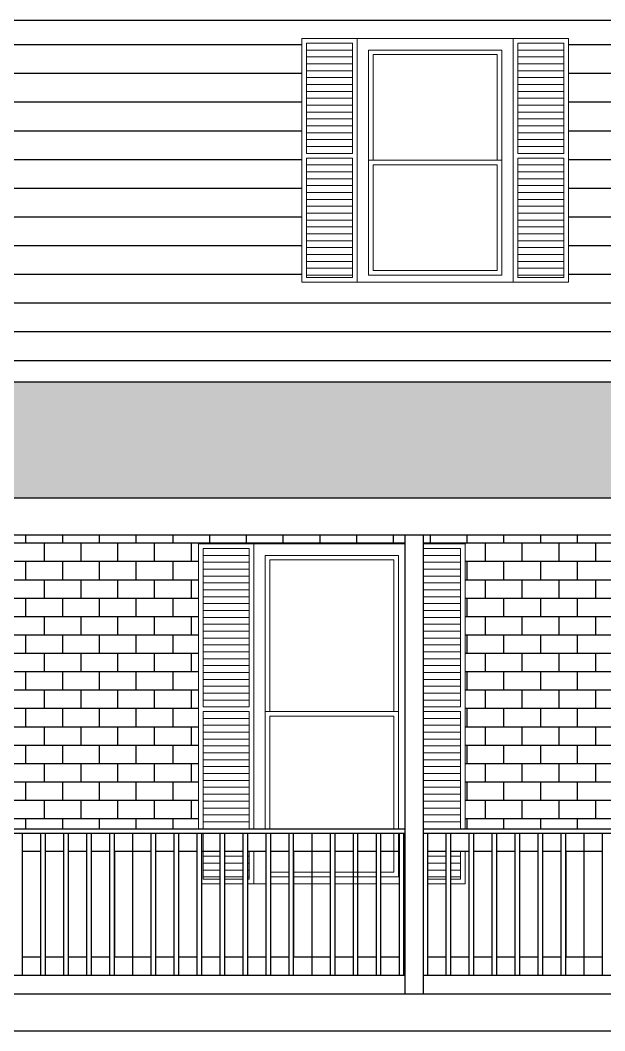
# Model space of a CAD drawing. Header units: inches. Extents: x -1842 to 12195, y -2228 to 2193.
# Drawn here: x 6619.3 to 6746.5, y 597.8 to 817.8 of the extents above; entities that cross this region are included whole.
import ezdxf

# ---------------------------------------------------------------- set-up
doc = ezdxf.new("R2010")
doc.units = ezdxf.units.IN
doc.header["$LTSCALE"] = 6
doc.header["$MEASUREMENT"] = 0
doc.linetypes.add('DASHED', pattern=[0.75, 0.5, -0.25])
doc.layers.add('A-GLAZ', color=151, linetype='Continuous', lineweight=13)
doc.layers.add('BUILT-INS', color=13, linetype='Continuous')
doc.layers.add('Title Block', color=7, linetype='Continuous')

msp = doc.modelspace()

# ---------------------------------------------------------------- hatches: boundary and pattern name
h = msp.add_hatch()
h.set_pattern_fill('AR-RSHKE', color=15, scale=0.6)
h.set_pattern_definition([(0, (-5370.341, -507), (15.3, 7.2), [3.6, -3, 4.2, -1.8, 5.4, -2.4]), (0, (-5366.741, -506.7), (15.3, 7.2), [3, -11.4, 2.4, -3.6]), (0, (-5359.541, -507.45), (15.3, 7.2), [1.8, -18.6]), (90, (-5370.341, -507), (-5.1, 7.2), [6.9, -21.9]), (90, (-5366.741, -507), (-5.1, 7.2), [6.75, -22.05]), (90, (-5363.741, -507), (-5.1, 7.2), [6.3, -22.5]), (90, (-5359.541, -507.45), (-5.1, 7.2), [6.9, -21.9]), (90, (-5357.741, -507.45), (-5.1, 7.2), [6.9, -21.9]), (90, (-5352.341, -507), (-5.1, 7.2), [6.6, -22.2])])
h.paths.add_polyline_path([(6802.9515449, 739.1093551), (6504.5515449, 739.1093551), (6504.5515449, 713.8021528), (6752.3371402, 713.8021528)])
h.paths.add_polyline_path([(6905.3515449, 739.1093551), (6802.9515449, 739.1093551), (6853.5659496, 713.8021528), (6905.3515449, 713.8021528), (6905.3515449, 726.7357772)])
at = {"layer": 'BUILT-INS'}
h = msp.add_hatch(dxfattribs=at)
h.set_pattern_fill('AR-B816', color=256, scale=0.5, style=0)
h.set_pattern_definition([(0, (-2411.5, 0), (0, 4), []), (90, (-2411.5, 0), (-4, 4), [4, -4])])
h.paths.add_polyline_path([(6899.3515449, 705.8021528), (6805.1515449, 705.8021528), (6805.1515449, 703.8021528), (6831.3515449, 703.8021528), (6831.3515449, 641.8021528), (6899.3515449, 641.8021528)])
h.paths.add_polyline_path([(6774.5515449, 703.8021528), (6793.3515449, 703.8021528), (6793.3515449, 641.8021528), (6795.3515449, 641.8021528), (6795.3515449, 703.8021528), (6801.1515449, 703.8021528), (6801.1515449, 705.8021528), (6706.9515449, 705.8021528), (6706.9515449, 703.8021528), (6716.0515449, 703.8021528), (6716.0515449, 641.8021528), (6774.5515449, 641.8021528)])
h.paths.add_polyline_path([(6658.0515449, 703.8021528), (6670.0515449, 703.8021528), (6702.9515449, 703.8021528), (6702.9515449, 705.8021528), (6608.7515449, 705.8021528), (6608.7515449, 703.8021528), (6616.5515449, 703.8021528), (6616.5515449, 641.8021528), (6658.0515449, 641.8021528)])
h.paths.add_polyline_path([(6558.5515449, 703.8021528), (6570.5515449, 703.8021528), (6604.5515449, 703.8021528), (6604.7515449, 703.8021528), (6604.7515449, 705.8021528), (6510.5515449, 705.8021528), (6510.5515449, 641.8021528), (6558.5515449, 641.8021528)])
h.paths.add_polyline_path([(6506.5515449, 705.8021528), (6504.5515449, 705.8021528), (6504.5515449, 605.8021528), (6506.5515449, 605.8021528)])
at = {"layer": 'Title Block', "linetype": 'DASHED'}
h = msp.add_hatch(dxfattribs=at)
h.set_pattern_fill('ANSI31', color=253, scale=50, angle=135)
h.set_pattern_definition([(180, (-2411.5, 0), (-4e-16, -6.25), [])])
h.paths.add_polyline_path([(6905.3515449, 817.8021528), (6887.3515449, 817.8021528), (6508.5515449, 817.8021528), (6508.5515449, 739.1093551), (6905.3515449, 739.1093551)])
h.paths.add_polyline_path([(6558.5515449, 813.8021528), (6616.5515449, 813.8021528), (6616.5515449, 760.8021528), (6558.5515449, 760.8021528)], flags=16)
h.paths.add_polyline_path([(6558.5515449, 813.8021528), (6570.5515449, 813.8021528), (6604.5515449, 813.8021528), (6616.5515449, 813.8021528), (6616.5515449, 760.8021528), (6604.5515449, 760.8021528), (6570.5515449, 760.8021528), (6558.5515449, 760.8021528)], flags=0)
h.paths.add_polyline_path([(6570.5515449, 760.8021528), (6570.5515449, 813.8021528), (6604.5515449, 813.8021528), (6604.5515449, 760.8021528)], flags=0)
h.paths.add_polyline_path([(6559.5515449, 787.8021528), (6569.5515449, 787.8021528), (6569.5515449, 761.8021528), (6559.5515449, 761.8021528)], flags=0)
h.paths.add_polyline_path([(6573.0515449, 787.3021528), (6573.0515449, 811.3021528), (6602.0515449, 811.3021528), (6602.0515449, 787.3021528), (6602.0515449, 762.3021528), (6573.0515449, 762.3021528)], flags=0)
h.paths.add_polyline_path([(6559.5515449, 788.8021528), (6559.5515449, 812.8021528), (6569.5515449, 812.8021528), (6569.5515449, 788.8021528)], flags=0)
h.paths.add_polyline_path([(6574.0515449, 763.3021528), (6574.0515449, 786.3021528), (6601.0515449, 786.3021528), (6601.0515449, 763.3021528)], flags=0)
h.paths.add_polyline_path([(6574.0515449, 787.3021528), (6574.0515449, 810.3021528), (6601.0515449, 810.3021528), (6601.0515449, 787.3021528)], flags=0)
h.paths.add_polyline_path([(6605.5515449, 787.8021528), (6615.5515449, 787.8021528), (6615.5515449, 761.8021528), (6605.5515449, 761.8021528)], flags=0)
h.paths.add_polyline_path([(6605.5515449, 788.8021528), (6605.5515449, 812.8021528), (6615.5515449, 812.8021528), (6615.5515449, 788.8021528)], flags=0)
h.paths.add_polyline_path([(6680.5515449, 813.8021528), (6738.5515449, 813.8021528), (6738.5515449, 760.8021528), (6680.5515449, 760.8021528)], flags=0)
h.paths.add_polyline_path([(6680.5515449, 813.8021528), (6692.5515449, 813.8021528), (6726.5515449, 813.8021528), (6738.5515449, 813.8021528), (6738.5515449, 760.8021528), (6726.5515449, 760.8021528), (6692.5515449, 760.8021528), (6680.5515449, 760.8021528)], flags=16)
h.paths.add_polyline_path([(6692.5515449, 760.8021528), (6692.5515449, 813.8021528), (6726.5515449, 813.8021528), (6726.5515449, 760.8021528)], flags=0)
h.paths.add_polyline_path([(6681.5515449, 787.8021528), (6691.5515449, 787.8021528), (6691.5515449, 761.8021528), (6681.5515449, 761.8021528)], flags=0)
h.paths.add_polyline_path([(6681.5515449, 788.8021528), (6681.5515449, 812.8021528), (6691.5515449, 812.8021528), (6691.5515449, 788.8021528)], flags=0)
h.paths.add_polyline_path([(6695.0515449, 787.3021528), (6695.0515449, 811.3021528), (6724.0515449, 811.3021528), (6724.0515449, 787.3021528), (6724.0515449, 762.3021528), (6695.0515449, 762.3021528)], flags=0)
h.paths.add_polyline_path([(6696.0515449, 763.3021528), (6696.0515449, 786.3021528), (6723.0515449, 786.3021528), (6723.0515449, 763.3021528)], flags=0)
h.paths.add_polyline_path([(6696.0515449, 787.3021528), (6696.0515449, 810.3021528), (6723.0515449, 810.3021528), (6723.0515449, 787.3021528)], flags=0)
h.paths.add_polyline_path([(6727.5515449, 787.8021528), (6737.5515449, 787.8021528), (6737.5515449, 761.8021528), (6727.5515449, 761.8021528)], flags=0)
h.paths.add_polyline_path([(6727.5515449, 788.8021528), (6727.5515449, 812.8021528), (6737.5515449, 812.8021528), (6737.5515449, 788.8021528)], flags=0)
h.paths.add_polyline_path([(6802.5515449, 813.8021528), (6860.5515449, 813.8021528), (6860.5515449, 760.8021528), (6802.5515449, 760.8021528)], flags=16)
h.paths.add_polyline_path([(6802.5515449, 813.8021528), (6814.5515449, 813.8021528), (6848.5515449, 813.8021528), (6860.5515449, 813.8021528), (6860.5515449, 760.8021528), (6848.5515449, 760.8021528), (6814.5515449, 760.8021528), (6802.5515449, 760.8021528)], flags=0)
h.paths.add_polyline_path([(6814.5515449, 760.8021528), (6814.5515449, 813.8021528), (6848.5515449, 813.8021528), (6848.5515449, 760.8021528)], flags=0)
h.paths.add_polyline_path([(6803.5515449, 787.8021528), (6813.5515449, 787.8021528), (6813.5515449, 761.8021528), (6803.5515449, 761.8021528)], flags=0)
h.paths.add_polyline_path([(6803.5515449, 788.8021528), (6803.5515449, 812.8021528), (6813.5515449, 812.8021528), (6813.5515449, 788.8021528)], flags=0)
h.paths.add_polyline_path([(6817.0515449, 787.3021528), (6817.0515449, 811.3021528), (6846.0515449, 811.3021528), (6846.0515449, 787.3021528), (6846.0515449, 762.3021528), (6817.0515449, 762.3021528)], flags=0)
h.paths.add_polyline_path([(6818.0515449, 763.3021528), (6818.0515449, 786.3021528), (6845.0515449, 786.3021528), (6845.0515449, 763.3021528)], flags=0)
h.paths.add_polyline_path([(6818.0515449, 787.3021528), (6818.0515449, 810.3021528), (6845.0515449, 810.3021528), (6845.0515449, 787.3021528)], flags=0)
h.paths.add_polyline_path([(6849.5515449, 787.8021528), (6859.5515449, 787.8021528), (6859.5515449, 761.8021528), (6849.5515449, 761.8021528)], flags=0)
h.paths.add_polyline_path([(6849.5515449, 788.8021528), (6849.5515449, 812.8021528), (6859.5515449, 812.8021528), (6859.5515449, 788.8021528)], flags=0)

# ---------------------------------------------------------------- linework, layer by layer
for p, q in [((6500.5515449, 817.8021528), (6905.3515449, 817.8021528)), ((6504.5515449, 739.1093551), (6905.3515449, 739.1093551)), ((6504.5515449, 713.8021528), (6752.3371402, 713.8021528)), ((6504.5515449, 705.8021528), (7157.3515449, 705.8021528)), ((6702.9515449, 705.8021528), (6702.9515449, 605.8021528)), ((6706.9515449, 705.8021528), (6706.9515449, 605.8021528)), ((6608.7515449, 641.8021528), (6702.9515449, 641.8021528)), ((6608.7515449, 640.8021528), (6702.9515449, 640.8021528)), ((6619.7515449, 609.8021528), (6619.7515449, 640.8021528)), ((6623.7515449, 609.8021528), (6623.7515449, 640.8021528)), ((6624.7515449, 609.8021528), (6624.7515449, 640.8021528)), ((6628.7515449, 609.8021528), (6628.7515449, 640.8021528)), ((6629.7515449, 609.8021528), (6629.7515449, 640.8021528)), ((6633.7515449, 609.8021528), (6633.7515449, 640.8021528)), ((6634.7515449, 609.8021528), (6634.7515449, 640.8021528)), ((6638.7515449, 609.8021528), (6638.7515449, 640.8021528)), ((6639.7515449, 609.8021528), (6639.7515449, 640.8021528)), ((6643.7515449, 609.8021528), (6643.7515449, 640.8021528)), ((6647.7515449, 609.8021528), (6647.7515449, 640.8021528)), ((6648.7515449, 609.8021528), (6648.7515449, 640.8021528)), ((6652.7515449, 609.8021528), (6652.7515449, 640.8021528)), ((6653.7515449, 609.8021528), (6653.7515449, 640.8021528)), ((6657.7515449, 609.8021528), (6657.7515449, 640.8021528)), ((6658.7515449, 609.8021528), (6658.7515449, 640.8021528)), ((6662.7515449, 609.8021528), (6662.7515449, 640.8021528)), ((6663.7515449, 609.8021528), (6663.7515449, 640.8021528)), ((6667.7515449, 609.8021528), (6667.7515449, 640.8021528)), ((6668.7515449, 609.8021528), (6668.7515449, 640.8021528)), ((6672.7515449, 609.8021528), (6672.7515449, 640.8021528)), ((6673.7515449, 609.8021528), (6673.7515449, 640.8021528)), ((6677.7515449, 609.8021528), (6677.7515449, 640.8021528)), ((6678.7515449, 609.8021528), (6678.7515449, 640.8021528)), ((6682.7515449, 609.8021528), (6682.7515449, 640.8021528)), ((6686.7515449, 609.8021528), (6686.7515449, 640.8021528)), ((6687.7515449, 609.8021528), (6687.7515449, 640.8021528)), ((6691.7515449, 609.8021528), (6691.7515449, 640.8021528)), ((6692.7515449, 609.8021528), (6692.7515449, 640.8021528)), ((6696.7515449, 609.8021528), (6696.7515449, 640.8021528)), ((6697.7515449, 609.8021528), (6697.7515449, 640.8021528)), ((6701.7515449, 609.8021528), (6701.7515449, 640.8021528)), ((6702.7515449, 609.8021528), (6702.7515449, 640.8021528)), ((6706.9515449, 641.8021528), (6801.1515449, 641.8021528)), ((6706.9515449, 640.8021528), (6801.1515449, 640.8021528)), ((6707.9515449, 609.8021528), (6707.9515449, 640.8021528)), ((6711.9515449, 609.8021528), (6711.9515449, 640.8021528)), ((6712.9515449, 609.8021528), (6712.9515449, 640.8021528)), ((6716.9515449, 609.8021528), (6716.9515449, 640.8021528)), ((6717.9515449, 609.8021528), (6717.9515449, 640.8021528)), ((6721.9515449, 609.8021528), (6721.9515449, 640.8021528)), ((6722.9515449, 609.8021528), (6722.9515449, 640.8021528)), ((6726.9515449, 609.8021528), (6726.9515449, 640.8021528)), ((6727.9515449, 609.8021528), (6727.9515449, 640.8021528)), ((6731.9515449, 609.8021528), (6731.9515449, 640.8021528)), ((6732.9515449, 609.8021528), (6732.9515449, 640.8021528)), ((6736.9515449, 609.8021528), (6736.9515449, 640.8021528)), ((6737.9515449, 609.8021528), (6737.9515449, 640.8021528)), ((6741.9515449, 609.8021528), (6741.9515449, 640.8021528)), ((6745.9515449, 609.8021528), (6745.9515449, 640.8021528)), ((6623.7515449, 636.8021528), (6619.7515449, 636.8021528)), ((6628.7515449, 636.8021528), (6624.7515449, 636.8021528)), ((6633.7515449, 636.8021528), (6629.7515449, 636.8021528)), ((6638.7515449, 636.8021528), (6634.7515449, 636.8021528)), ((6643.7515449, 636.8021528), (6639.7515449, 636.8021528)), ((6647.7515449, 636.8021528), (6643.7515449, 636.8021528)), ((6652.7515449, 636.8021528), (6648.7515449, 636.8021528)), ((6657.7515449, 636.8021528), (6653.7515449, 636.8021528)), ((6662.7515449, 636.8021528), (6658.7515449, 636.8021528)), ((6667.7515449, 636.8021528), (6663.7515449, 636.8021528)), ((6672.7515449, 636.8021528), (6668.7515449, 636.8021528)), ((6677.7515449, 636.8021528), (6673.7515449, 636.8021528)), ((6682.7515449, 636.8021528), (6678.7515449, 636.8021528)), ((6686.7515449, 636.8021528), (6682.7515449, 636.8021528)), ((6691.7515449, 636.8021528), (6687.7515449, 636.8021528)), ((6696.7515449, 636.8021528), (6692.7515449, 636.8021528)), ((6701.7515449, 636.8021528), (6697.7515449, 636.8021528)), ((6711.9515449, 636.8021528), (6707.9515449, 636.8021528)), ((6716.9515449, 636.8021528), (6712.9515449, 636.8021528)), ((6721.9515449, 636.8021528), (6717.9515449, 636.8021528)), ((6726.9515449, 636.8021528), (6722.9515449, 636.8021528)), ((6731.9515449, 636.8021528), (6727.9515449, 636.8021528)), ((6736.9515449, 636.8021528), (6732.9515449, 636.8021528)), ((6741.9515449, 636.8021528), (6737.9515449, 636.8021528)), ((6745.9515449, 636.8021528), (6741.9515449, 636.8021528)), ((6623.7515449, 613.8021528), (6619.7515449, 613.8021528)), ((6628.7515449, 613.8021528), (6624.7515449, 613.8021528)), ((6633.7515449, 613.8021528), (6629.7515449, 613.8021528)), ((6638.7515449, 613.8021528), (6634.7515449, 613.8021528)), ((6643.7515449, 613.8021528), (6639.7515449, 613.8021528)), ((6647.7515449, 613.8021528), (6643.7515449, 613.8021528)), ((6652.7515449, 613.8021528), (6648.7515449, 613.8021528)), ((6657.7515449, 613.8021528), (6653.7515449, 613.8021528)), ((6662.7515449, 613.8021528), (6658.7515449, 613.8021528)), ((6667.7515449, 613.8021528), (6663.7515449, 613.8021528)), ((6672.7515449, 613.8021528), (6668.7515449, 613.8021528)), ((6677.7515449, 613.8021528), (6673.7515449, 613.8021528)), ((6682.7515449, 613.8021528), (6678.7515449, 613.8021528)), ((6686.7515449, 613.8021528), (6682.7515449, 613.8021528)), ((6691.7515449, 613.8021528), (6687.7515449, 613.8021528)), ((6696.7515449, 613.8021528), (6692.7515449, 613.8021528)), ((6701.7515449, 613.8021528), (6697.7515449, 613.8021528)), ((6711.9515449, 613.8021528), (6707.9515449, 613.8021528)), ((6716.9515449, 613.8021528), (6712.9515449, 613.8021528)), ((6721.9515449, 613.8021528), (6717.9515449, 613.8021528)), ((6726.9515449, 613.8021528), (6722.9515449, 613.8021528)), ((6731.9515449, 613.8021528), (6727.9515449, 613.8021528)), ((6736.9515449, 613.8021528), (6732.9515449, 613.8021528)), ((6741.9515449, 613.8021528), (6737.9515449, 613.8021528)), ((6745.9515449, 613.8021528), (6741.9515449, 613.8021528)), ((6702.9515449, 609.8021528), (6608.7515449, 609.8021528)), ((6801.1515449, 609.8021528), (6706.9515449, 609.8021528)), ((6905.3515449, 605.8021528), (6504.5515449, 605.8021528)), ((6477.7779652, 597.8021528), (7183.9720414, 597.8021528))]:
    msp.add_line(p, q)
at = {"layer": 'A-GLAZ', "lineweight": 9}
for p, q in [((6680.5515449, 813.8021528), (6680.5515449, 760.8021528)), ((6680.5515449, 760.8021528), (6680.5515449, 813.8021528)), ((6692.5515449, 813.8021528), (6680.5515449, 813.8021528)), ((6680.5515449, 813.8021528), (6738.5515449, 813.8021528)), ((6680.5515449, 760.8021528), (6680.5515449, 813.8021528)), ((6691.5515449, 812.8021528), (6681.5515449, 812.8021528)), ((6681.5515449, 812.8021528), (6681.5515449, 788.8021528)), ((6691.5515449, 812.8021528), (6691.5515449, 788.8021528)), ((6726.5515449, 813.8021528), (6692.5515449, 813.8021528)), ((6692.5515449, 813.8021528), (6726.5515449, 813.8021528)), ((6692.5515449, 813.8021528), (6726.5515449, 813.8021528)), ((6692.5515449, 760.8021528), (6692.5515449, 813.8021528)), ((6726.5515449, 813.8021528), (6726.5515449, 760.8021528)), ((6726.5515449, 813.8021528), (6738.5515449, 813.8021528)), ((6727.5515449, 812.8021528), (6727.5515449, 788.8021528)), ((6727.5515449, 812.8021528), (6737.5515449, 812.8021528)), ((6737.5515449, 812.8021528), (6737.5515449, 788.8021528)), ((6738.5515449, 813.8021528), (6738.5515449, 760.8021528)), ((6738.5515449, 760.8021528), (6738.5515449, 813.8021528)), ((6738.5515449, 813.8021528), (6738.5515449, 760.8021528)), ((6691.5515449, 811.3021528), (6681.5515449, 811.3021528)), ((6691.5515449, 809.8021528), (6681.5515449, 809.8021528)), ((6724.0515449, 811.3021528), (6695.0515449, 811.3021528)), ((6695.0515449, 787.3021528), (6695.0515449, 811.3021528)), ((6696.0515449, 810.3021528), (6696.0515449, 787.3021528)), ((6696.0515449, 810.3021528), (6723.0515449, 810.3021528)), ((6723.0515449, 810.3021528), (6723.0515449, 787.3021528)), ((6724.0515449, 787.3021528), (6724.0515449, 811.3021528)), ((6727.5515449, 811.3021528), (6737.5515449, 811.3021528)), ((6727.5515449, 809.8021528), (6737.5515449, 809.8021528)), ((6691.5515449, 808.3021528), (6681.5515449, 808.3021528)), ((6727.5515449, 808.3021528), (6737.5515449, 808.3021528)), ((6691.5515449, 806.8021528), (6681.5515449, 806.8021528)), ((6691.5515449, 805.3021528), (6681.5515449, 805.3021528)), ((6727.5515449, 806.8021528), (6737.5515449, 806.8021528)), ((6727.5515449, 805.3021528), (6737.5515449, 805.3021528)), ((6691.5515449, 803.8021528), (6681.5515449, 803.8021528)), ((6727.5515449, 803.8021528), (6737.5515449, 803.8021528)), ((6691.5515449, 802.3021528), (6681.5515449, 802.3021528)), ((6691.5515449, 800.8021528), (6681.5515449, 800.8021528)), ((6727.5515449, 802.3021528), (6737.5515449, 802.3021528)), ((6727.5515449, 800.8021528), (6737.5515449, 800.8021528)), ((6691.5515449, 799.3021528), (6681.5515449, 799.3021528)), ((6727.5515449, 799.3021528), (6737.5515449, 799.3021528)), ((6691.5515449, 797.8021528), (6681.5515449, 797.8021528)), ((6727.5515449, 797.8021528), (6737.5515449, 797.8021528)), ((6691.5515449, 796.3021528), (6681.5515449, 796.3021528)), ((6691.5515449, 794.8021528), (6681.5515449, 794.8021528)), ((6727.5515449, 796.3021528), (6737.5515449, 796.3021528)), ((6727.5515449, 794.8021528), (6737.5515449, 794.8021528)), ((6691.5515449, 793.3021528), (6681.5515449, 793.3021528)), ((6727.5515449, 793.3021528), (6737.5515449, 793.3021528)), ((6691.5515449, 791.8021528), (6681.5515449, 791.8021528)), ((6691.5515449, 790.3021528), (6681.5515449, 790.3021528)), ((6727.5515449, 791.8021528), (6737.5515449, 791.8021528)), ((6727.5515449, 790.3021528), (6737.5515449, 790.3021528)), ((6681.5515449, 788.8021528), (6691.5515449, 788.8021528)), ((6681.5515449, 787.8021528), (6691.5515449, 787.8021528)), ((6681.5515449, 787.8021528), (6681.5515449, 761.8021528)), ((6691.5515449, 787.8021528), (6691.5515449, 761.8021528)), ((6737.5515449, 788.8021528), (6727.5515449, 788.8021528)), ((6727.5515449, 787.8021528), (6727.5515449, 761.8021528)), ((6737.5515449, 787.8021528), (6727.5515449, 787.8021528)), ((6737.5515449, 787.8021528), (6737.5515449, 761.8021528)), ((6691.5515449, 786.3021528), (6681.5515449, 786.3021528)), ((6695.0515449, 787.3021528), (6695.0515449, 762.3021528)), ((6695.0515449, 787.3021528), (6724.0515449, 787.3021528)), ((6696.0515449, 786.3021528), (6696.0515449, 763.3021528)), ((6696.0515449, 786.3021528), (6723.0515449, 786.3021528)), ((6723.0515449, 763.3021528), (6723.0515449, 786.3021528)), ((6724.0515449, 762.3021528), (6724.0515449, 787.3021528)), ((6727.5515449, 786.3021528), (6737.5515449, 786.3021528)), ((6691.5515449, 784.8021528), (6681.5515449, 784.8021528)), ((6691.5515449, 783.3021528), (6681.5515449, 783.3021528)), ((6727.5515449, 784.8021528), (6737.5515449, 784.8021528)), ((6727.5515449, 783.3021528), (6737.5515449, 783.3021528)), ((6691.5515449, 781.8021528), (6681.5515449, 781.8021528)), ((6727.5515449, 781.8021528), (6737.5515449, 781.8021528)), ((6691.5515449, 780.3021528), (6681.5515449, 780.3021528)), ((6691.5515449, 778.8021528), (6681.5515449, 778.8021528)), ((6727.5515449, 780.3021528), (6737.5515449, 780.3021528)), ((6727.5515449, 778.8021528), (6737.5515449, 778.8021528)), ((6691.5515449, 777.3021528), (6681.5515449, 777.3021528)), ((6727.5515449, 777.3021528), (6737.5515449, 777.3021528)), ((6691.5515449, 775.8021528), (6681.5515449, 775.8021528)), ((6727.5515449, 775.8021528), (6737.5515449, 775.8021528)), ((6691.5515449, 774.3021528), (6681.5515449, 774.3021528)), ((6691.5515449, 772.8021528), (6681.5515449, 772.8021528)), ((6727.5515449, 774.3021528), (6737.5515449, 774.3021528)), ((6727.5515449, 772.8021528), (6737.5515449, 772.8021528)), ((6691.5515449, 771.3021528), (6681.5515449, 771.3021528)), ((6727.5515449, 771.3021528), (6737.5515449, 771.3021528)), ((6691.5515449, 769.8021528), (6681.5515449, 769.8021528)), ((6691.5515449, 768.3021528), (6681.5515449, 768.3021528)), ((6727.5515449, 769.8021528), (6737.5515449, 769.8021528)), ((6727.5515449, 768.3021528), (6737.5515449, 768.3021528)), ((6691.5515449, 766.8021528), (6681.5515449, 766.8021528)), ((6727.5515449, 766.8021528), (6737.5515449, 766.8021528)), ((6691.5515449, 765.3021528), (6681.5515449, 765.3021528)), ((6691.5515449, 763.8021528), (6681.5515449, 763.8021528)), ((6727.5515449, 765.3021528), (6737.5515449, 765.3021528)), ((6727.5515449, 763.8021528), (6737.5515449, 763.8021528)), ((6691.5515449, 762.3021528), (6681.5515449, 762.3021528)), ((6691.5515449, 761.8021528), (6681.5515449, 761.8021528)), ((6695.0515449, 762.3021528), (6724.0515449, 762.3021528)), ((6696.0515449, 763.3021528), (6723.0515449, 763.3021528)), ((6727.5515449, 762.3021528), (6737.5515449, 762.3021528)), ((6727.5515449, 761.8021528), (6737.5515449, 761.8021528)), ((6692.5515449, 760.8021528), (6680.5515449, 760.8021528)), ((6692.5515449, 760.8021528), (6680.5515449, 760.8021528)), ((6738.5515449, 760.8021528), (6680.5515449, 760.8021528)), ((6692.5515449, 760.8021528), (6726.5515449, 760.8021528)), ((6726.5515449, 760.8021528), (6692.5515449, 760.8021528)), ((6692.5515449, 760.8021528), (6726.5515449, 760.8021528)), ((6726.5515449, 760.8021528), (6692.5515449, 760.8021528)), ((6726.5515449, 760.8021528), (6738.5515449, 760.8021528)), ((6726.5515449, 760.8021528), (6738.5515449, 760.8021528)), ((6658.0515449, 703.8021528), (6658.0515449, 641.8021528)), ((6658.0515449, 641.8021528), (6658.0515449, 703.8021528)), ((6670.0515449, 703.8021528), (6658.0515449, 703.8021528)), ((6669.0515449, 702.8021528), (6659.0515449, 702.8021528)), ((6659.0515449, 702.8021528), (6659.0515449, 668.3021528)), ((6669.0515449, 702.8021528), (6669.0515449, 668.3021528)), ((6702.9515449, 703.8021528), (6670.0515449, 703.8021528)), ((6670.0515449, 703.8021528), (6702.9515449, 703.8021528)), ((6670.0515449, 703.8021528), (6702.9515449, 703.8021528)), ((6670.0515449, 641.8021528), (6670.0515449, 703.8021528)), ((6670.0515449, 703.8021528), (6670.0515449, 641.8021528)), ((6670.0515449, 703.8021528), (6670.0515449, 641.8021528)), ((6670.0515449, 703.8021528), (6670.0515449, 641.8021528)), ((6706.9515449, 703.8021528), (6716.0515449, 703.8021528)), ((6706.9515449, 702.8021528), (6715.0515449, 702.8021528)), ((6715.0515449, 702.8021528), (6715.0515449, 668.3021528)), ((6716.0515449, 703.8021528), (6716.0515449, 641.8021528)), ((6716.0515449, 641.8021528), (6716.0515449, 703.8021528)), ((6669.0515449, 701.3021528), (6659.0515449, 701.3021528)), ((6669.0515449, 699.8021528), (6659.0515449, 699.8021528)), ((6701.5515449, 701.3021528), (6672.5515449, 701.3021528)), ((6672.5515449, 667.3021528), (6672.5515449, 701.3021528)), ((6673.5515449, 700.3021528), (6673.5515449, 667.3021528)), ((6673.5515449, 700.3021528), (6700.5515449, 700.3021528)), ((6700.5515449, 700.3021528), (6700.5515449, 667.3021528)), ((6701.5515449, 667.3021528), (6701.5515449, 701.3021528)), ((6706.9515449, 701.3021528), (6715.0515449, 701.3021528)), ((6706.9515449, 699.8021528), (6715.0515449, 699.8021528)), ((6669.0515449, 698.3021528), (6659.0515449, 698.3021528)), ((6706.9515449, 698.3021528), (6715.0515449, 698.3021528)), ((6669.0515449, 696.8021528), (6659.0515449, 696.8021528)), ((6669.0515449, 695.3021528), (6659.0515449, 695.3021528)), ((6706.9515449, 696.8021528), (6715.0515449, 696.8021528)), ((6706.9515449, 695.3021528), (6715.0515449, 695.3021528)), ((6669.0515449, 693.8021528), (6659.0515449, 693.8021528)), ((6706.9515449, 693.8021528), (6715.0515449, 693.8021528)), ((6669.0515449, 692.3021528), (6659.0515449, 692.3021528)), ((6669.0515449, 690.8021528), (6659.0515449, 690.8021528)), ((6706.9515449, 692.3021528), (6715.0515449, 692.3021528)), ((6706.9515449, 690.8021528), (6715.0515449, 690.8021528)), ((6669.0515449, 689.3021528), (6659.0515449, 689.3021528)), ((6706.9515449, 689.3021528), (6715.0515449, 689.3021528)), ((6669.0515449, 687.8021528), (6659.0515449, 687.8021528)), ((6706.9515449, 687.8021528), (6715.0515449, 687.8021528)), ((6669.0515449, 686.3021528), (6659.0515449, 686.3021528)), ((6669.0515449, 684.8021528), (6659.0515449, 684.8021528)), ((6706.9515449, 686.3021528), (6715.0515449, 686.3021528)), ((6706.9515449, 684.8021528), (6715.0515449, 684.8021528)), ((6669.0515449, 683.3021528), (6659.0515449, 683.3021528)), ((6706.9515449, 683.3021528), (6715.0515449, 683.3021528)), ((6669.0515449, 681.8021528), (6659.0515449, 681.8021528)), ((6669.0515449, 680.3021528), (6659.0515449, 680.3021528)), ((6706.9515449, 681.8021528), (6715.0515449, 681.8021528)), ((6706.9515449, 680.3021528), (6715.0515449, 680.3021528)), ((6669.0515449, 678.8021528), (6659.0515449, 678.8021528)), ((6706.9515449, 678.8021528), (6715.0515449, 678.8021528)), ((6669.0515449, 677.3021528), (6659.0515449, 677.3021528)), ((6669.0515449, 675.8021528), (6659.0515449, 675.8021528)), ((6706.9515449, 677.3021528), (6715.0515449, 677.3021528)), ((6706.9515449, 675.8021528), (6715.0515449, 675.8021528)), ((6669.0515449, 674.3021528), (6659.0515449, 674.3021528)), ((6706.9515449, 674.3021528), (6715.0515449, 674.3021528)), ((6669.0515449, 672.8021528), (6659.0515449, 672.8021528)), ((6669.0515449, 671.3021528), (6659.0515449, 671.3021528)), ((6706.9515449, 672.8021528), (6715.0515449, 672.8021528)), ((6706.9515449, 671.3021528), (6715.0515449, 671.3021528)), ((6669.0515449, 669.8021528), (6659.0515449, 669.8021528)), ((6706.9515449, 669.8021528), (6715.0515449, 669.8021528)), ((6659.0515449, 668.3021528), (6669.0515449, 668.3021528)), ((6669.0515449, 668.3021528), (6659.0515449, 668.3021528)), ((6659.0515449, 667.3021528), (6669.0515449, 667.3021528)), ((6659.0515449, 667.3021528), (6659.0515449, 641.8021528)), ((6669.0515449, 667.3021528), (6669.0515449, 641.8021528)), ((6672.5515449, 667.3021528), (6672.5515449, 641.8021528)), ((6672.5515449, 667.3021528), (6701.5515449, 667.3021528)), ((6701.5515449, 641.8021528), (6701.5515449, 667.3021528)), ((6715.0515449, 668.3021528), (6706.9515449, 668.3021528)), ((6706.9515449, 668.3021528), (6715.0515449, 668.3021528)), ((6715.0515449, 667.3021528), (6706.9515449, 667.3021528)), ((6715.0515449, 667.3021528), (6715.0515449, 641.8021528)), ((6669.0515449, 665.8021528), (6659.0515449, 665.8021528)), ((6673.5515449, 666.3021528), (6673.5515449, 641.8021528)), ((6673.5515449, 666.3021528), (6700.5515449, 666.3021528)), ((6700.5515449, 641.8021528), (6700.5515449, 666.3021528)), ((6706.9515449, 665.8021528), (6715.0515449, 665.8021528)), ((6669.0515449, 664.3021528), (6659.0515449, 664.3021528)), ((6669.0515449, 662.8021528), (6659.0515449, 662.8021528)), ((6706.9515449, 664.3021528), (6715.0515449, 664.3021528)), ((6706.9515449, 662.8021528), (6715.0515449, 662.8021528)), ((6669.0515449, 661.3021528), (6659.0515449, 661.3021528)), ((6706.9515449, 661.3021528), (6715.0515449, 661.3021528)), ((6669.0515449, 659.8021528), (6659.0515449, 659.8021528)), ((6669.0515449, 658.3021528), (6659.0515449, 658.3021528)), ((6706.9515449, 659.8021528), (6715.0515449, 659.8021528)), ((6706.9515449, 658.3021528), (6715.0515449, 658.3021528)), ((6669.0515449, 656.8021528), (6659.0515449, 656.8021528)), ((6706.9515449, 656.8021528), (6715.0515449, 656.8021528)), ((6669.0515449, 655.3021528), (6659.0515449, 655.3021528)), ((6669.0515449, 653.8021528), (6659.0515449, 653.8021528)), ((6706.9515449, 655.3021528), (6715.0515449, 655.3021528)), ((6706.9515449, 653.8021528), (6715.0515449, 653.8021528)), ((6669.0515449, 652.3021528), (6659.0515449, 652.3021528)), ((6706.9515449, 652.3021528), (6715.0515449, 652.3021528)), ((6669.0515449, 650.8021528), (6659.0515449, 650.8021528)), ((6669.0515449, 649.3021528), (6659.0515449, 649.3021528)), ((6706.9515449, 650.8021528), (6715.0515449, 650.8021528)), ((6706.9515449, 649.3021528), (6715.0515449, 649.3021528)), ((6669.0515449, 647.8021528), (6659.0515449, 647.8021528)), ((6706.9515449, 647.8021528), (6715.0515449, 647.8021528)), ((6669.0515449, 646.3021528), (6659.0515449, 646.3021528)), ((6669.0515449, 644.8021528), (6659.0515449, 644.8021528)), ((6706.9515449, 646.3021528), (6715.0515449, 646.3021528)), ((6706.9515449, 644.8021528), (6715.0515449, 644.8021528)), ((6669.0515449, 643.3021528), (6659.0515449, 643.3021528)), ((6706.9515449, 643.3021528), (6715.0515449, 643.3021528)), ((6669.0515449, 641.8021528), (6659.0515449, 641.8021528)), ((6659.0515449, 640.8021528), (6659.0515449, 630.8021528)), ((6700.5515449, 632.3021528), (6700.5515449, 640.8021528)), ((6701.5515449, 631.3021528), (6701.5515449, 640.8021528)), ((6706.9515449, 641.8021528), (6715.0515449, 641.8021528)), ((6662.7515449, 635.8021528), (6659.0515449, 635.8021528)), ((6667.7515449, 635.8021528), (6663.7515449, 635.8021528)), ((6669.0515449, 635.8021528), (6668.7515449, 635.8021528)), ((6669.0515449, 636.8021528), (6669.0515449, 630.8021528)), ((6670.0515449, 629.8021528), (6670.0515449, 636.8021528)), ((6670.0515449, 636.8021528), (6670.0515449, 629.8021528)), ((6670.0515449, 636.8021528), (6670.0515449, 629.8021528)), ((6670.0515449, 636.8021528), (6670.0515449, 629.8021528)), ((6707.9515449, 635.8021528), (6711.9515449, 635.8021528)), ((6712.9515449, 635.8021528), (6715.0515449, 635.8021528)), ((6715.0515449, 636.8021528), (6715.0515449, 630.8021528)), ((6716.0515449, 636.8021528), (6716.0515449, 629.8021528)), ((6716.0515449, 629.8021528), (6716.0515449, 636.8021528)), ((6662.7515449, 634.3021528), (6659.0515449, 634.3021528)), ((6667.7515449, 634.3021528), (6663.7515449, 634.3021528)), ((6669.0515449, 634.3021528), (6668.7515449, 634.3021528)), ((6707.9515449, 634.3021528), (6711.9515449, 634.3021528)), ((6712.9515449, 634.3021528), (6715.0515449, 634.3021528)), ((6662.7515449, 632.8021528), (6659.0515449, 632.8021528)), ((6667.7515449, 632.8021528), (6663.7515449, 632.8021528)), ((6669.0515449, 632.8021528), (6668.7515449, 632.8021528)), ((6673.7515449, 632.3021528), (6677.7515449, 632.3021528)), ((6678.7515449, 632.3021528), (6686.7515449, 632.3021528)), ((6687.7515449, 632.3021528), (6696.7515449, 632.3021528)), ((6697.7515449, 632.3021528), (6700.5515449, 632.3021528)), ((6707.9515449, 632.8021528), (6711.9515449, 632.8021528)), ((6712.9515449, 632.8021528), (6715.0515449, 632.8021528)), ((6662.7515449, 629.8021528), (6658.7515449, 629.8021528)), ((6662.7515449, 629.8021528), (6658.7515449, 629.8021528)), ((6662.7515449, 631.3021528), (6659.0515449, 631.3021528)), ((6662.7515449, 630.8021528), (6659.0515449, 630.8021528)), ((6667.7515449, 631.3021528), (6663.7515449, 631.3021528)), ((6667.7515449, 630.8021528), (6663.7515449, 630.8021528)), ((6667.7515449, 629.8021528), (6663.7515449, 629.8021528)), ((6667.7515449, 629.8021528), (6663.7515449, 629.8021528)), ((6669.0515449, 631.3021528), (6668.7515449, 631.3021528)), ((6669.0515449, 630.8021528), (6668.7515449, 630.8021528)), ((6670.0515449, 629.8021528), (6668.7515449, 629.8021528)), ((6670.0515449, 629.8021528), (6668.7515449, 629.8021528)), ((6670.0515449, 629.8021528), (6672.7515449, 629.8021528)), ((6672.7515449, 629.8021528), (6670.0515449, 629.8021528)), ((6670.0515449, 629.8021528), (6672.7515449, 629.8021528)), ((6672.7515449, 629.8021528), (6670.0515449, 629.8021528)), ((6673.7515449, 631.3021528), (6677.7515449, 631.3021528)), ((6673.7515449, 629.8021528), (6677.7515449, 629.8021528)), ((6677.7515449, 629.8021528), (6673.7515449, 629.8021528)), ((6673.7515449, 629.8021528), (6677.7515449, 629.8021528)), ((6677.7515449, 629.8021528), (6673.7515449, 629.8021528)), ((6678.7515449, 631.3021528), (6686.7515449, 631.3021528)), ((6678.7515449, 629.8021528), (6686.7515449, 629.8021528)), ((6686.7515449, 629.8021528), (6678.7515449, 629.8021528)), ((6678.7515449, 629.8021528), (6686.7515449, 629.8021528)), ((6686.7515449, 629.8021528), (6678.7515449, 629.8021528)), ((6687.7515449, 631.3021528), (6696.7515449, 631.3021528)), ((6687.7515449, 629.8021528), (6696.7515449, 629.8021528)), ((6696.7515449, 629.8021528), (6687.7515449, 629.8021528)), ((6687.7515449, 629.8021528), (6696.7515449, 629.8021528)), ((6696.7515449, 629.8021528), (6687.7515449, 629.8021528)), ((6697.7515449, 631.3021528), (6701.5515449, 631.3021528)), ((6697.7515449, 629.8021528), (6701.7515449, 629.8021528)), ((6701.7515449, 629.8021528), (6697.7515449, 629.8021528)), ((6697.7515449, 629.8021528), (6701.7515449, 629.8021528)), ((6701.7515449, 629.8021528), (6697.7515449, 629.8021528)), ((6702.7515449, 629.8021528), (6702.9515449, 629.8021528)), ((6702.9515449, 629.8021528), (6702.7515449, 629.8021528)), ((6702.7515449, 629.8021528), (6702.9515449, 629.8021528)), ((6702.9515449, 629.8021528), (6702.7515449, 629.8021528)), ((6707.9515449, 631.3021528), (6711.9515449, 631.3021528)), ((6707.9515449, 630.8021528), (6711.9515449, 630.8021528)), ((6707.9515449, 629.8021528), (6711.9515449, 629.8021528)), ((6707.9515449, 629.8021528), (6711.9515449, 629.8021528)), ((6712.9515449, 631.3021528), (6715.0515449, 631.3021528)), ((6712.9515449, 630.8021528), (6715.0515449, 630.8021528)), ((6712.9515449, 629.8021528), (6716.0515449, 629.8021528)), ((6712.9515449, 629.8021528), (6716.0515449, 629.8021528))]:
    msp.add_line(p, q, dxfattribs=at)
at = {"layer": 'Title Block'}
for p, q in [((6639.7515449, 636.8021528), (6639.7515449, 613.8021528)), ((6678.7515449, 636.8021528), (6678.7515449, 613.8021528)), ((6737.9515449, 636.8021528), (6737.9515449, 613.8021528))]:
    msp.add_line(p, q, dxfattribs=at)

doc.saveas('drawing.dxf')
